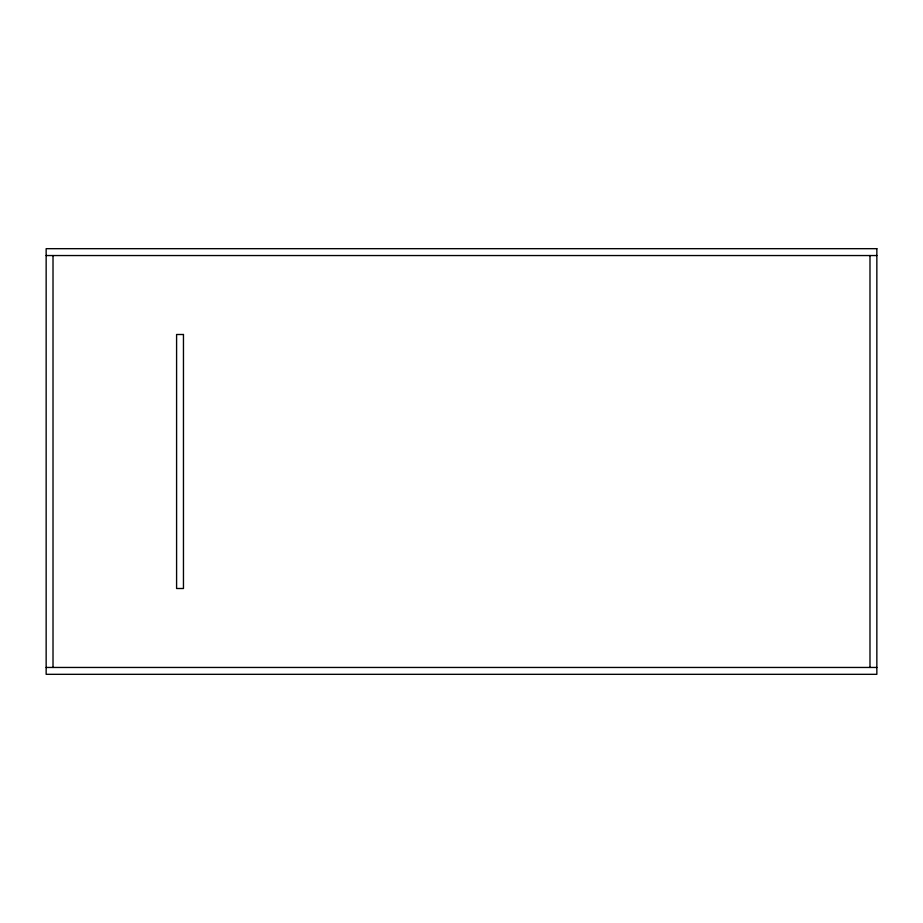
<?xml version="1.0" encoding="UTF-8"?>
<svg xmlns="http://www.w3.org/2000/svg" width="923" height="923" viewBox="0 0 923 923"><rect width="100%" height="100%" fill="white"/><g stroke="black" fill="none" stroke-linecap="round" stroke-linejoin="round"><path stroke-width="1.38" d="M46.15 255.544L876.85 255.544M46.15 667.456L876.85 667.456M869.985 255.544L869.985 667.456M53.015 255.544L53.015 667.456M876.85 248.679L46.15 248.679L46.15 674.321L876.85 674.321L876.85 248.679M183.458 334.495L176.593 334.495L176.593 588.505L183.458 588.505L183.458 334.495"/></g></svg>
